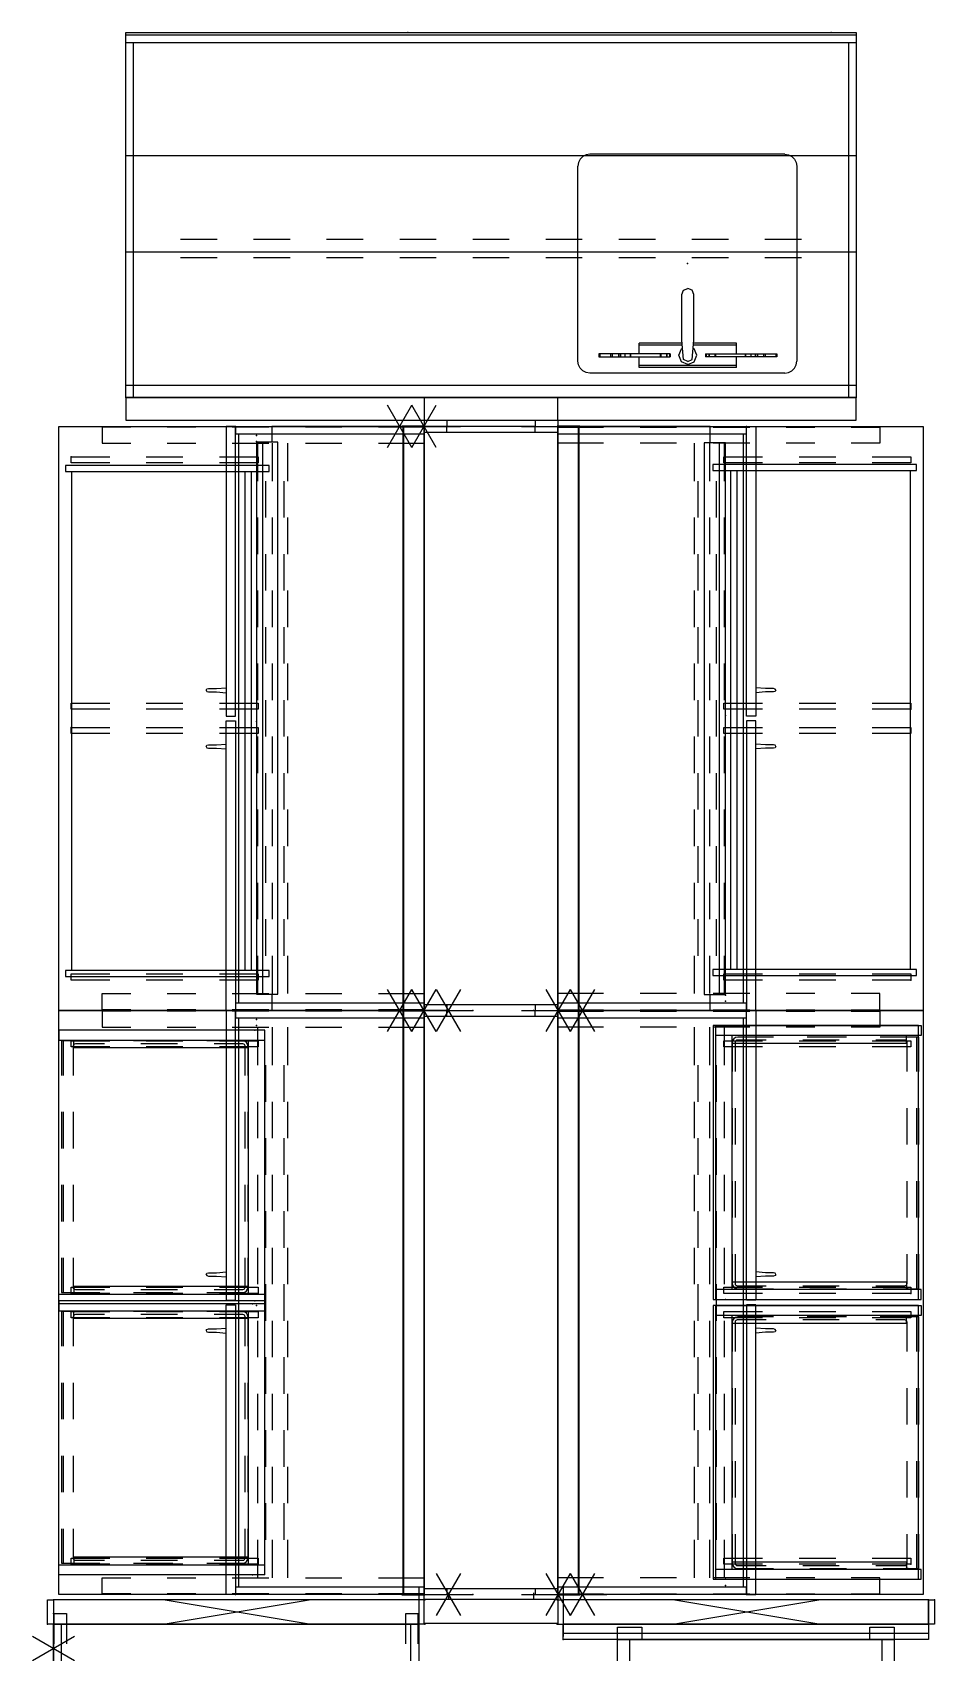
# Model space of a CAD drawing. Header units: inches. Extents: x -50 to 93, y -140 to 80.
# Drawn here: x -38 to 36.1, y -52.8 to 80.4 of the extents above; entities that cross this region are included whole.
import ezdxf

# ---------------------------------------------------------------- set-up
doc = ezdxf.new("R2010")
doc.units = ezdxf.units.IN
doc.header["$MEASUREMENT"] = 0
for name, color, linetype in [('ELEC', 1, 'Continuous'), ('HARDWARE', 4, 'Continuous'), ('PANEL', 7, 'Continuous'), ('PANEL-COUNT', 7, 'Continuous'), ('PANEL-HT', 7, 'Continuous'), ('PROP-SINK', 8, 'Continuous'), ('RAIL', 1, 'Continuous'), ('STORAGE', 4, 'Continuous'), ('STORAGE-COUNT', 4, 'Continuous'), ('WKSURF', 6, 'Continuous')]:
    doc.layers.add(name, color=color, linetype=linetype)

# ---------------------------------------------------------------- blocks, each defined once
blk = doc.blocks.new('MC5020_1648_0P')
at = {"layer": 'STORAGE'}
for p, q in [((0, 0), (48, 0)), ((0, -15.5), (0, 0)), ((0.634, 0), (0.634, -15.5)), ((47.366, -15.5), (47.366, 0)), ((48, 0), (48, -15.5)), ((0, -15.5), (0.634, -15.5)), ((0.634, -15.25), (47.366, -15.25)), ((47.366, -15.5), (48, -15.5))]:
    blk.add_line(p, q, dxfattribs=at)
for p in [(0, 0), (0, -15.5)]:
    blk.add_point(p, dxfattribs=at)
blk = doc.blocks.new('MC1114_8048_0P')
at = {"layer": 'PANEL'}
for p, q in [((0.5, 0), (0, 0)), ((47.5, 0), (0.5, 0)), ((0.5, 0), (0.5, -11)), ((47.5, 0), (48, 0)), ((47.5, -11), (47.5, 0)), ((0.5, -1.875), (0, -1.875)), ((47.5, -1.875), (48, -1.875)), ((0.5, -9.125), (0, -9.125)), ((47.5, -9.125), (48, -9.125)), ((0.5, -11), (0, -11)), ((0.5, -11), (47.5, -11)), ((47.5, -11), (48, -11))]:
    blk.add_line(p, q, dxfattribs=at)
for p in [(0, 0), (48, 0), (0, -11), (48, -11)]:
    blk.add_point(p, dxfattribs=at)
blk = doc.blocks.new('MC1412_4243_0P')
at = {"layer": 'PANEL'}
blk.add_point((0, 0), dxfattribs=at)
at = {"layer": 'PANEL-COUNT'}
for p, q in [((0, 2), (0, -2)), ((1.7321, -1), (-1.7321, 1)), ((1.7321, 1), (-1.7321, -1))]:
    blk.add_line(p, q, dxfattribs=at)
blk = doc.blocks.new('MC5026_2448_0P')
at = {"layer": 'STORAGE-COUNT'}
for p, q in [((0, 0), (0, -4)), ((1.7321, -3), (-1.7321, -1)), ((1.7321, -1), (-1.7321, -3))]:
    blk.add_line(p, q, dxfattribs=at)
for p in [(0, 0), (0, -4)]:
    blk.add_point(p, dxfattribs=at)
blk = doc.blocks.new('MC5025_1648_0P')
at = {"layer": 'STORAGE-COUNT'}
for p, q in [((0, 0), (0, -4)), ((1.7321, -3), (-1.7321, -1)), ((1.7321, -1), (-1.7321, -3))]:
    blk.add_line(p, q, dxfattribs=at)
for p in [(0, 0), (0, -4)]:
    blk.add_point(p, dxfattribs=at)
blk = doc.blocks.new('MC5032_2448N_0P')
at = {"layer": 'STORAGE'}
for p, q in [((23.81, 0), (0, 0)), ((0, 0), (0, -0.75)), ((23.81, -0.75), (23.81, 0)), ((24.19, 0), (48, 0)), ((24.19, -0.75), (24.19, 0)), ((48, 0), (48, -0.75)), ((0, -0.75), (23.81, -0.75)), ((21.55, -1.54), (21.49, -0.75)), ((21.83, -1.54), (21.89, -0.75)), ((48, -0.75), (24.19, -0.75)), ((26.17, -1.54), (26.11, -0.75)), ((26.45, -1.54), (26.51, -0.75)), ((21.55, -1.95), (21.55, -1.54)), ((21.55, -2.14), (21.55, -1.95)), ((21.55, -2.2), (21.55, -2.14)), ((21.58, -2.33), (21.55, -2.2)), ((21.69, -2.41), (21.58, -2.33)), ((21.69, -2.41), (21.79, -2.33)), ((21.79, -2.33), (21.83, -2.2)), ((21.83, -1.95), (21.83, -1.54)), ((21.83, -2.14), (21.83, -1.95)), ((21.83, -2.2), (21.83, -2.14)), ((26.17, -1.95), (26.17, -1.54)), ((26.17, -2.14), (26.17, -1.95)), ((26.17, -2.2), (26.17, -2.14)), ((26.21, -2.33), (26.17, -2.2)), ((26.31, -2.41), (26.21, -2.33)), ((26.31, -2.41), (26.41, -2.33)), ((26.41, -2.33), (26.45, -2.2)), ((26.45, -1.95), (26.45, -1.54)), ((26.45, -2.14), (26.45, -1.95)), ((26.45, -2.2), (26.45, -2.14))]:
    blk.add_line(p, q, dxfattribs=at)
for p in [(0, 0), (48, 0)]:
    blk.add_point(p, dxfattribs=at)
blk = doc.blocks.new('MC1313_48_0P')
at = {"layer": 'ELEC'}
for p, q in [((0, 0), (48, 0)), ((0, 0), (0, -1.688)), ((48, 0), (48, -1.688)), ((0, -1.688), (48, -1.688))]:
    blk.add_line(p, q, dxfattribs=at)
for p in [(0, 0), (48, 0), (0, -1.688)]:
    blk.add_point(p, dxfattribs=at)
blk = doc.blocks.new('MC1331_0P')
at = {"layer": 'ELEC'}
for p, q in [((-0.054, -1.79), (-0.054, 0)), ((-0.054, 0), (0, 0)), ((0, 0), (0, -1.79)), ((0, -1.79), (-0.054, -1.79))]:
    blk.add_line(p, q, dxfattribs=at)
blk.add_point((0, 0), dxfattribs=at)
blk = doc.blocks.new('MC1315_12_0P')
at = {"layer": 'ELEC'}
for p, q in [((0, 0), (12, 0)), ((0, 0), (0, -0.064)), ((12, 0), (12, -0.064)), ((0, -0.064), (12, -0.064))]:
    blk.add_line(p, q, dxfattribs=at)
for p in [(0, 0), (12, 0)]:
    blk.add_point(p, dxfattribs=at)
blk = doc.blocks.new('MC1316_0P')
at = {"layer": 'ELEC'}
for p, q in [((0, 0), (0, -0.064)), ((0, 0), (12, 0)), ((12, 0), (12, -0.064)), ((0, -0.064), (12, -0.064))]:
    blk.add_line(p, q, dxfattribs=at)
for p in [(0, 0), (12, 0)]:
    blk.add_point(p, dxfattribs=at)
blk = doc.blocks.new('MC1314_48_0P')
at = {"layer": 'ELEC'}
for p, q in [((0, 0), (48, 0)), ((0, 0), (0, -1.688)), ((48, 0), (48, -1.688)), ((0, -1.688), (48, -1.688))]:
    blk.add_line(p, q, dxfattribs=at)
for p in [(0, 0), (48, 0), (0, -1.688)]:
    blk.add_point(p, dxfattribs=at)
blk = doc.blocks.new('MC1332_0P')
at = {"layer": 'ELEC'}
for p, q in [((-0.054, -1.79), (-0.054, 0)), ((-0.054, 0), (0, 0)), ((0, 0), (0, -1.79)), ((0, -1.79), (-0.054, -1.79))]:
    blk.add_line(p, q, dxfattribs=at)
blk.add_point((0, 0), dxfattribs=at)
blk = doc.blocks.new('MC1317_0P')
at = {"layer": 'ELEC'}
for p, q in [((0, 0), (12, 0)), ((0, 0), (0, -0.064)), ((12, 0), (12, -0.064)), ((0, -0.064), (12, -0.064))]:
    blk.add_line(p, q, dxfattribs=at)
for p in [(0, 0), (12, 0)]:
    blk.add_point(p, dxfattribs=at)
blk = doc.blocks.new('MCO205FF_0P')
at = {"layer": 'STORAGE'}
for p, q in [((22.5, 0.81), (0, 0.81)), ((0, 0.81), (0, -16.09)), ((0.81, -16.09), (0.81, 0.81)), ((21.69, -16.09), (21.69, 0.81)), ((22.5, 0.81), (22.5, -16.09)), ((0.81, -0.55), (21.69, -0.55)), ((1.44, -0.55), (1.44, -14.88)), ((21.06, -0.55), (21.06, -14.88)), ((1.44, -14.88), (0.81, -14.88)), ((21.06, -14.88), (21.69, -14.88)), ((0, -16.09), (0.81, -16.09)), ((22.5, -16.09), (21.69, -16.09))]:
    blk.add_line(p, q, dxfattribs=at)
for p in [(0, 0), (22.5, -0.19), (0.88, -14.98)]:
    blk.add_point(p, dxfattribs=at)
blk = doc.blocks.new('MCO208FF_0P')
at = {"layer": 'STORAGE'}
for p, q in [((0, 13.967, 0.2797), (0, 11.0275, 0.2797)), ((0, 13.967, 0.2797), (0, 11.0275, 0.2797)), ((0.25, 14.007, 0.2797), (0.25, 11.627, 0.2797)), ((0.25, 14.007, 0.2797), (0.25, 11.627, 0.2797)), ((2.841, 14.177, 0.2797), (0.42, 14.177, 0.2797)), ((2.841, 14.177, 0.2797), (0.42, 14.177, -0.0333)), ((2.841, 14.427, 0.2797), (0.46, 14.427, 0.2797)), ((2.841, 14.427, 0.2797), (0.46, 14.427, -0.1573)), ((8.841, 14.427, 0.2797), (5.841, 14.427, 0.2797)), ((8.841, 14.427, 0.2797), (5.841, 14.427, 0.2797)), ((8.841, 14.177, 0.2797), (5.841, 14.177, 0.2797)), ((8.841, 14.177, 0.2797), (5.841, 14.177, 0.2797)), ((14.841, 14.427, 0.2797), (11.841, 14.427, 0.2797)), ((14.841, 14.427, 0.2797), (11.841, 14.427, 0.2797)), ((14.841, 14.177, 0.2797), (11.841, 14.177, 0.2797)), ((14.841, 14.177, 0.2797), (11.841, 14.177, 0.2797)), ((20.222, 14.427, 0.2797), (17.841, 14.427, 0.2797)), ((20.222, 14.427, 0.2797), (17.841, 14.427, 0.2797)), ((20.262, 14.177, 0.2797), (17.841, 14.177, 0.2797)), ((20.262, 14.177, 0.2797), (17.841, 14.177, 0.2797)), ((20.432, 11.627, 0.2797), (20.432, 14.007, 0.2797)), ((20.432, 11.627, 0.2797), (20.432, 14.007, -0.0333)), ((20.682, 11.254, 0.2797), (20.682, 13.967, 0.2797)), ((20.682, 11.0275, 0.2797), (20.682, 13.967, -0.1573)), ((0, 8.0275, 0.2797), (0, 5.0275, 0.2797)), ((0, 8.0275, 0.2797), (0, 5.0275, 0.2797)), ((0.25, 8.627, 0.2797), (0.25, 5.627, 0.2797)), ((0.25, 8.627, 0.2797), (0.25, 5.627, 0.2797)), ((20.432, 5.627, 0.2797), (20.432, 8.627, 0.2797)), ((20.432, 5.627, 0.2797), (20.432, 8.627, 0.2797)), ((20.682, 5.254, 0.2797), (20.682, 8.254, 0.2797)), ((20.682, 5.0275, 0.2797), (20.682, 8.0275, 0.2797)), ((0, 2.0275, 0.2797), (0, -0.912, 0.2797)), ((0, 2.0275, 0.2797), (0, -0.912, -0.1573)), ((0.25, 2.627, 0.2797), (0.25, 0.247, 0.2797)), ((0.25, 2.627, 0.2797), (0.25, 0.247, -0.0333)), ((20.432, 0.247, 0.2797), (20.432, 2.627, 0.2797)), ((20.432, 0.247, 0.2797), (20.432, 2.627, 0.2797)), ((20.682, -0.4589, 0.2797), (20.682, 2.254, 0.2797)), ((20.682, -0.912, 0.2797), (20.682, 2.0275, 0.2797)), ((0.44, 0.057, 0.2797), (2.841, 0.057, 0.2797)), ((0.44, 0.057, 0.2797), (2.841, 0.057, 0.2797)), ((0.98, 0.057, 0.2797), (2.841, 0.057, 0.2797)), ((0.98, 0.057, 0.2797), (2.841, 0.057, 0.2797)), ((5.841, 0.057, 0.2797), (8.841, 0.057, 0.2797)), ((5.841, 0.057, 0.2797), (8.841, 0.057, 0.2797)), ((5.841, 0.057, 0.2797), (8.841, 0.057, 0.2797)), ((5.841, 0.057, 0.2797), (8.841, 0.057, 0.2797)), ((11.841, 0.057, 0.2797), (14.841, 0.057, 0.2797)), ((11.841, 0.057, 0.2797), (14.841, 0.057, 0.2797)), ((11.841, 0.057, 0.2797), (14.841, 0.057, 0.2797)), ((11.841, 0.057, 0.2797), (14.841, 0.057, 0.2797)), ((17.841, 0.057, 0.2797), (20.242, 0.057, 0.2797)), ((17.841, 0.057, 0.2797), (20.242, 0.057, -0.0333)), ((17.841, 0.057, 0.2797), (19.702, 0.057, -2.4703)), ((17.841, 0.057, 0.2797), (19.702, 0.057, -0.0333)), ((0, -0.756, 0.2797), (2.841, -0.756, 0.2797)), ((0, -0.912, 0.2797), (2.841, -0.912, 0.2797)), ((5.841, -0.756, 0.2797), (8.841, -0.756, 0.2797)), ((5.841, -0.912, 0.2797), (8.841, -0.912, 0.2797)), ((11.841, -0.756, 0.2797), (14.841, -0.756, 0.2797)), ((11.841, -0.912, 0.2797), (14.841, -0.912, 0.2797)), ((17.841, -0.756, 0.2797), (20.682, -0.756, -0.6893)), ((17.841, -0.912, 0.2797), (20.682, -0.912, -0.6893))]:
    blk.add_line(p, q, dxfattribs=at)
for centre, radius, start, end in [((0.46, 13.967, -0.1573), 0.46, 90, 180), ((0.46, 13.967, 0.2797), 0.46, 90, 180), ((0.42, 14.007, -0.0333), 0.17, 90, 180), ((0.42, 14.007, 0.2797), 0.17, 90, 180), ((20.222, 13.967, -0.1573), 0.46, 0, 90), ((20.222, 13.967, 0.2797), 0.46, 0, 90), ((20.262, 14.007, -0.0333), 0.17, 0, 90), ((20.262, 14.007, 0.2797), 0.17, 0, 90), ((0.44, 0.247, -0.0333), 0.19, 180, 270), ((0.44, 0.247, 0.2797), 0.19, 180, 270), ((20.242, 0.247, -0.0333), 0.19, 270, 0), ((20.242, 0.247, 0.2797), 0.19, 270, 0)]:
    blk.add_arc(centre, radius, start, end, dxfattribs=at)
blk.add_point((0, 0.126, 0.2797), dxfattribs=at)
blk = doc.blocks.new('MCO561FF_0P')
at = {"layer": 'STORAGE'}
for p, q in [((0, -18), (0, 1)), ((0, 1), (2, 1)), ((0, 0), (22.75, 0)), ((1.01, 0), (1.01, -18)), ((2, 1), (2, 0)), ((20.75, 1), (22.75, 1)), ((20.75, 0), (20.75, 1)), ((21.75, -18), (21.75, 0)), ((22.75, 1), (22.75, -18)), ((1.01, -18), (0, -18)), ((1.01, -17.83), (21.76, -17.83)), ((22.75, -18), (21.75, -18))]:
    blk.add_line(p, q, dxfattribs=at)
for p in [(0, 0), (1.12, -16.81)]:
    blk.add_point(p, dxfattribs=at)
blk = doc.blocks.new('MCO209FF_0P')
at = {"layer": 'STORAGE'}
for p, q in [((0, 13.967, 0.2797), (0, 11.0275, 0.2797)), ((0, 13.967, 0.2797), (0, 11.0275, 0.2797)), ((0.25, 14.007, 0.2797), (0.25, 11.627, 0.2797)), ((0.25, 14.007, 0.2797), (0.25, 11.627, 0.2797)), ((2.841, 14.177, 0.2797), (0.42, 14.177, 0.2797)), ((2.841, 14.177, 0.2797), (0.42, 14.177, -0.0333)), ((2.841, 14.427, 0.2797), (0.46, 14.427, 0.2797)), ((2.841, 14.427, 0.2797), (0.46, 14.427, -0.1573)), ((8.841, 14.427, 0.2797), (5.841, 14.427, 0.2797)), ((8.841, 14.427, 0.2797), (5.841, 14.427, 0.2797)), ((8.841, 14.177, 0.2797), (5.841, 14.177, 0.2797)), ((8.841, 14.177, 0.2797), (5.841, 14.177, 0.2797)), ((14.841, 14.427, 0.2797), (11.841, 14.427, 0.2797)), ((14.841, 14.427, 0.2797), (11.841, 14.427, 0.2797)), ((14.841, 14.177, 0.2797), (11.841, 14.177, 0.2797)), ((14.841, 14.177, 0.2797), (11.841, 14.177, 0.2797)), ((20.222, 14.427, 0.2797), (17.841, 14.427, 0.2797)), ((20.222, 14.427, 0.2797), (17.841, 14.427, 0.2797)), ((20.262, 14.177, 0.2797), (17.841, 14.177, 0.2797)), ((20.262, 14.177, 0.2797), (17.841, 14.177, 0.2797)), ((20.432, 11.627, 0.2797), (20.432, 14.007, 0.2797)), ((20.432, 11.627, 0.2797), (20.432, 14.007, -0.0333)), ((20.682, 11.254, 0.2797), (20.682, 13.967, 0.2797)), ((20.682, 11.0275, 0.2797), (20.682, 13.967, -0.1573)), ((0, 8.0275, 0.2797), (0, 5.0275, 0.2797)), ((0, 8.0275, 0.2797), (0, 5.0275, 0.2797)), ((0.25, 8.627, 0.2797), (0.25, 5.627, 0.2797)), ((0.25, 8.627, 0.2797), (0.25, 5.627, 0.2797)), ((20.432, 5.627, 0.2797), (20.432, 8.627, 0.2797)), ((20.432, 5.627, 0.2797), (20.432, 8.627, 0.2797)), ((20.682, 5.254, 0.2797), (20.682, 8.254, 0.2797)), ((20.682, 5.0275, 0.2797), (20.682, 8.0275, 0.2797)), ((0, 2.0275, 0.2797), (0, -0.912, 0.2797)), ((0, 2.0275, 0.2797), (0, -0.912, -0.1573)), ((0.25, 2.627, 0.2797), (0.25, 0.247, 0.2797)), ((0.25, 2.627, 0.2797), (0.25, 0.247, -0.0333)), ((20.432, 0.247, 0.2797), (20.432, 2.627, 0.2797)), ((20.432, 0.247, 0.2797), (20.432, 2.627, 0.2797)), ((20.682, -0.4589, 0.2797), (20.682, 2.254, 0.2797)), ((20.682, -0.912, 0.2797), (20.682, 2.0275, 0.2797)), ((0.44, 0.057, 0.2797), (2.841, 0.057, 0.2797)), ((0.44, 0.057, 0.2797), (2.841, 0.057, 0.2797)), ((0.98, 0.057, 0.2797), (2.841, 0.057, 0.2797)), ((0.98, 0.057, 0.2797), (2.841, 0.057, 0.2797)), ((5.841, 0.057, 0.2797), (8.841, 0.057, 0.2797)), ((5.841, 0.057, 0.2797), (8.841, 0.057, 0.2797)), ((5.841, 0.057, 0.2797), (8.841, 0.057, 0.2797)), ((5.841, 0.057, 0.2797), (8.841, 0.057, 0.2797)), ((11.841, 0.057, 0.2797), (14.841, 0.057, 0.2797)), ((11.841, 0.057, 0.2797), (14.841, 0.057, 0.2797)), ((11.841, 0.057, 0.2797), (14.841, 0.057, 0.2797)), ((11.841, 0.057, 0.2797), (14.841, 0.057, 0.2797)), ((17.841, 0.057, 0.2797), (20.242, 0.057, 0.2797)), ((17.841, 0.057, 0.2797), (20.242, 0.057, -0.0333)), ((17.841, 0.057, 0.2797), (19.702, 0.057, -2.4703)), ((17.841, 0.057, 0.2797), (19.702, 0.057, -0.0333)), ((0, -0.756, 0.2797), (2.841, -0.756, 0.2797)), ((0, -0.912, 0.2797), (2.841, -0.912, 0.2797)), ((5.841, -0.756, 0.2797), (8.841, -0.756, 0.2797)), ((5.841, -0.912, 0.2797), (8.841, -0.912, 0.2797)), ((11.841, -0.756, 0.2797), (14.841, -0.756, 0.2797)), ((11.841, -0.912, 0.2797), (14.841, -0.912, 0.2797)), ((17.841, -0.756, 0.2797), (20.682, -0.756, -0.6893)), ((17.841, -0.912, 0.2797), (20.682, -0.912, -0.6893))]:
    blk.add_line(p, q, dxfattribs=at)
for centre, radius, start, end in [((0.46, 13.967, -0.1573), 0.46, 90, 180), ((0.46, 13.967, 0.2797), 0.46, 90, 180), ((0.42, 14.007, -0.0333), 0.17, 90, 180), ((0.42, 14.007, 0.2797), 0.17, 90, 180), ((20.222, 13.967, -0.1573), 0.46, 0, 90), ((20.222, 13.967, 0.2797), 0.46, 0, 90), ((20.262, 14.007, -0.0333), 0.17, 0, 90), ((20.262, 14.007, 0.2797), 0.17, 0, 90), ((0.44, 0.247, -0.0333), 0.19, 180, 270), ((0.44, 0.247, 0.2797), 0.19, 180, 270), ((20.242, 0.247, -0.0333), 0.19, 270, 0), ((20.242, 0.247, 0.2797), 0.19, 270, 0)]:
    blk.add_arc(centre, radius, start, end, dxfattribs=at)
blk.add_point((0, 0.126, 0.2797), dxfattribs=at)
blk = doc.blocks.new('MCO201FF_0P')
at = {"layer": 'STORAGE'}
for p, q in [((22.5, 1), (0, 1)), ((0, 1), (0, -15.875)), ((22.5, -15.875), (22.5, 1)), ((0, -15.875), (22.5, -15.875))]:
    blk.add_line(p, q, dxfattribs=at)
blk.add_point((0, 0), dxfattribs=at)
blk = doc.blocks.new('MC1151_8030_0P')
at = {"layer": 'PANEL'}
for p, q in [((0, -2), (0, 0)), ((0, 0), (30, 0)), ((30, -2), (30, 0)), ((0, -2), (30, -2))]:
    blk.add_line(p, q, dxfattribs=at)
for p in [(0, 0), (30, 0), (0, -2), (30, -2)]:
    blk.add_point(p, dxfattribs=at)
at = {"layer": 'PANEL-HT'}
for p, q in [((9, 0), (21, -2)), ((21, 0), (9, -2))]:
    blk.add_line(p, q, dxfattribs=at)
blk = doc.blocks.new('MC1261_8012_0P')
at = {"layer": 'HARDWARE'}
for p, q in [((0, 0), (2.5, 0)), ((0, -11), (0, 0)), ((2, 0), (2, -11)), ((2.5, -2), (2, -2)), ((2.5, -9), (2, -9)), ((2, -11), (0, -11)), ((2.5, -11), (2, -11))]:
    blk.add_line(p, q, dxfattribs=at)
for p in [(0, 0), (2.5, 0), (0, -11), (2.5, -11)]:
    blk.add_point(p, dxfattribs=at)
blk = doc.blocks.new('MC1281_80_0P')
at = {"layer": 'HARDWARE'}
for p, q in [((0, 0), (0.5, 0)), ((0, -2), (0.5, -2))]:
    blk.add_line(p, q, dxfattribs=at)
for p in [(0, 0), (0.5, 0), (0, -2), (0.5, -2)]:
    blk.add_point(p, dxfattribs=at)
blk = doc.blocks.new('MC1124_8060_0P')
at = {"layer": 'PANEL'}
for p, q in [((-2.375, 24.5), (-2.375, -35.5)), ((-0.5, 24.5), (-2.375, 24.5)), ((-0.5, -35.5), (-0.5, 24.5)), ((-0.5, 0), (-2.375, 0)), ((-0.5, 0), (0, 0)), ((-0.5, -1.875), (0, -1.875)), ((0, -1.875), (0, -9.125)), ((-0.5, -9.125), (0, -9.125)), ((-2.375, -11), (-0.5, -11)), ((-0.5, -11), (0, -11)), ((-2.375, -35.5), (-0.5, -35.5))]:
    blk.add_line(p, q, dxfattribs=at)
for p in [(0, 0), (0, -11)]:
    blk.add_point(p, dxfattribs=at)
blk = doc.blocks.new('AAO215_80_0P')
at = {"layer": 'HARDWARE'}
blk.add_line((0, 1), (0, -3), dxfattribs=at)
blk.add_point((0, 0), dxfattribs=at)
blk = doc.blocks.new('MC2141_3048C_0P')
at = {"layer": 'WKSURF'}
for p, q in [((48, 0), (0, 0)), ((0, -30), (0, 0)), ((48, 0), (48, -30)), ((7.5, -11.5), (4.5, -11.5)), ((13.5, -11.5), (10.5, -11.5)), ((19.5, -11.5), (16.5, -11.5)), ((25.5, -11.5), (22.5, -11.5)), ((31.5, -11.5), (28.5, -11.5)), ((37.5, -11.5), (34.5, -11.5)), ((43.5, -11.5), (40.5, -11.5)), ((7.5, -13), (4.5, -13)), ((13.5, -13), (10.5, -13)), ((19.5, -13), (16.5, -13)), ((25.5, -13), (22.5, -13)), ((31.5, -13), (28.5, -13)), ((37.5, -13), (34.5, -13)), ((43.5, -13), (40.5, -13)), ((2.5, -13.625), (3, -13.625)), ((2.5, -16.8125), (2.5, -13.625)), ((3, -13.625), (3, -16.8125)), ((22.75, -13.625), (23.25, -13.625)), ((22.75, -16.8125), (22.75, -13.625)), ((23.25, -13.625), (23.25, -16.8125)), ((24.75, -13.625), (25.25, -13.625)), ((24.75, -16.8125), (24.75, -13.625)), ((25.25, -13.625), (25.25, -16.8125)), ((45, -13.625), (45.5, -13.625)), ((45, -16.8125), (45, -13.625)), ((45.5, -13.625), (45.5, -16.8125)), ((2.5, -22.8125), (2.5, -19.8125)), ((3, -19.8125), (3, -22.8125)), ((22.75, -22.8125), (22.75, -19.8125)), ((23.25, -19.8125), (23.25, -22.8125)), ((24.75, -22.8125), (24.75, -19.8125)), ((25.25, -19.8125), (25.25, -22.8125)), ((45, -22.8125), (45, -19.8125)), ((45.5, -19.8125), (45.5, -22.8125)), ((2.5, -29), (2.5, -25.8125)), ((3, -25.8125), (3, -29)), ((22.75, -29), (22.75, -25.8125)), ((23.25, -25.8125), (23.25, -29)), ((24.75, -29), (24.75, -25.8125)), ((25.25, -25.8125), (25.25, -29)), ((45, -29), (45, -25.8125)), ((45.5, -25.8125), (45.5, -29)), ((3, -29), (2.5, -29)), ((23.25, -29), (22.75, -29)), ((25.25, -29), (24.75, -29)), ((45.5, -29), (45, -29)), ((48, -30), (0, -30))]:
    blk.add_line(p, q, dxfattribs=at)
for p in [(0, 0), (48, 0), (2.5, -29), (24.75, -29)]:
    blk.add_point(p, dxfattribs=at)
blk = doc.blocks.new('MC2140_W3048_0P')
at = {"layer": 'WKSURF'}
for p, q in [((0.06, 0), (0.06, -3.75)), ((1.38, -3.75), (1.38, 0)), ((46.62, -3.75), (46.62, 0)), ((47.94, 0), (47.94, -3.75)), ((0.06, -6.75), (0.06, -9.75)), ((1.38, -9.75), (1.38, -6.75)), ((46.62, -9.75), (46.62, -6.75)), ((47.94, -6.75), (47.94, -9.75)), ((4.5, -11.19), (1.38, -11.19)), ((10.5, -11.19), (7.5, -11.19)), ((16.5, -11.19), (13.5, -11.19)), ((22.5, -11.19), (19.5, -11.19)), ((28.5, -11.19), (25.5, -11.19)), ((34.5, -11.19), (31.5, -11.19)), ((40.5, -11.19), (37.5, -11.19)), ((46.62, -11.19), (43.5, -11.19)), ((0.06, -12.75), (0.06, -15.75)), ((4.5, -12.44), (1.38, -12.44)), ((1.38, -15.75), (1.38, -12.75)), ((10.5, -12.44), (7.5, -12.44)), ((16.5, -12.44), (13.5, -12.44)), ((22.5, -12.44), (19.5, -12.44)), ((28.5, -12.44), (25.5, -12.44)), ((34.5, -12.44), (31.5, -12.44)), ((40.5, -12.44), (37.5, -12.44)), ((46.62, -12.44), (43.5, -12.44)), ((46.62, -15.75), (46.62, -12.75)), ((47.94, -12.75), (47.94, -15.75)), ((4.5, -13.665), (1.38, -13.665)), ((10.5, -13.665), (7.5, -13.665)), ((16.5, -13.665), (13.5, -13.665)), ((22.5, -13.665), (19.5, -13.665)), ((28.5, -13.665), (25.5, -13.665)), ((34.5, -13.665), (31.5, -13.665)), ((40.5, -13.665), (37.5, -13.665)), ((46.62, -13.665), (43.5, -13.665)), ((0.06, -18.75), (0.06, -21.095)), ((1.38, -21.095), (1.38, -18.75)), ((46.62, -21.095), (46.62, -18.75)), ((47.94, -18.75), (47.94, -21.095)), ((0.06, -24.095), (0.06, -26.44)), ((1.38, -26.44), (1.38, -24.095)), ((46.62, -26.44), (46.62, -24.095)), ((47.94, -24.095), (47.94, -26.44)), ((0.06, -26.44), (1.38, -26.44)), ((47.94, -26.44), (46.62, -26.44))]:
    blk.add_line(p, q, dxfattribs=at)
for p in [(0, 0), (48, 0), (0.75, -13.75), (1.25, -13.75), (24.25, -13.75)]:
    blk.add_point(p, dxfattribs=at)
blk = doc.blocks.new('MC2192_3048_0P')
at = {"layer": 'WKSURF'}
for p, q in [((0, 0), (0, -12.5)), ((1.25, 0), (0, 0)), ((48, 0), (46.6875, 0)), ((48, -12.5), (48, 0)), ((0, -12.5), (1.3125, -12.5)), ((46.65625, -12), (1.3125, -12)), ((1.3125, -12), (1.3125, -12.5)), ((1.3125, -12.5), (1.3125, -13.75)), ((1.3125, -13.28125), (46.65625, -13.28125)), ((46.65625, -12.5), (46.65625, -12)), ((46.65625, -12.5), (48, -12.5)), ((46.65625, -13.75), (46.65625, -12.5)), ((1.3125, -13.75), (46.65625, -13.75))]:
    blk.add_line(p, q, dxfattribs=at)
for p in [(0, 0), (0.75, -13.75)]:
    blk.add_point(p, dxfattribs=at)
blk = doc.blocks.new('MCO521_1642_0P')
at = {"layer": 'STORAGE'}
for p, q in [((0.5, 1), (0, 1)), ((0, 1), (0, -15.75)), ((0.5, 0), (0, 0)), ((0.5, -15.75), (0.5, 1)), ((42, 1), (41.5, 1)), ((41.5, 1), (41.5, -15.75)), ((42, 0), (41.5, 0)), ((42, -15.75), (42, 1)), ((0.5, -0.5), (41.5, -0.5)), ((0.5, -1), (41.5, -1)), ((0, -15.75), (0.5, -15.75)), ((0.5, -15.25), (41.5, -15.25)), ((41.5, -15.75), (42, -15.75))]:
    blk.add_line(p, q, dxfattribs=at)
blk.add_point((0, 0), dxfattribs=at)
blk = doc.blocks.new('MC1610_30_0P')
at = {"layer": 'RAIL'}
for p, q in [((0, 0), (30, 0)), ((0, -1.25), (0, 0)), ((30, 0), (30, -1.25)), ((30, -0.75), (0, -0.75)), ((30, -1.25), (0, -1.25))]:
    blk.add_line(p, q, dxfattribs=at)
for p in [(0, 0), (0, -1.25)]:
    blk.add_point(p, dxfattribs=at)
blk = doc.blocks.new('MC5020_1630_0P')
at = {"layer": 'STORAGE'}
for p, q in [((0, 0), (30, 0)), ((0, -15.5), (0, 0)), ((0.634, 0), (0.634, -15.5)), ((29.366, -15.5), (29.366, 0)), ((30, 0), (30, -15.5)), ((0, -15.5), (0.634, -15.5)), ((0.634, -15.25), (29.366, -15.25)), ((29.366, -15.5), (30, -15.5))]:
    blk.add_line(p, q, dxfattribs=at)
for p in [(0, 0), (0, -15.5)]:
    blk.add_point(p, dxfattribs=at)
blk = doc.blocks.new('MC5026_2430_0P')
at = {"layer": 'STORAGE-COUNT'}
for p, q in [((0, 0), (0, -4)), ((1.7321, -3), (-1.7321, -1)), ((1.7321, -1), (-1.7321, -3))]:
    blk.add_line(p, q, dxfattribs=at)
for p in [(0, 0), (0, -4)]:
    blk.add_point(p, dxfattribs=at)
blk = doc.blocks.new('AAO271_80H_0P')
at = {"layer": 'HARDWARE'}
for p, q in [((0, 0), (0.5, 0)), ((0, -2), (0, 0)), ((0.5, 0), (0.5, -2)), ((0.5, -2), (0, -2))]:
    blk.add_line(p, q, dxfattribs=at)
for p in [(0, 0), (0.5, 0)]:
    blk.add_point(p, dxfattribs=at)
blk = doc.blocks.new('MC2141_2430C_0P')
at = {"layer": 'WKSURF'}
for p, q in [((30, 0), (0, 0)), ((0, -24), (0, 0)), ((30, 0), (30, -24)), ((4.625, -7.625), (5.125, -7.625)), ((4.625, -10.8125), (4.625, -7.625)), ((5.125, -7.625), (5.125, -10.8125)), ((24.875, -7.625), (25.375, -7.625)), ((24.875, -10.8125), (24.875, -7.625)), ((25.375, -7.625), (25.375, -10.8125)), ((4.625, -16.8125), (4.625, -13.8125)), ((5.125, -13.8125), (5.125, -16.8125)), ((24.875, -16.8125), (24.875, -13.8125)), ((25.375, -13.8125), (25.375, -16.8125)), ((4.625, -23), (4.625, -19.8125)), ((5.125, -19.8125), (5.125, -23)), ((24.875, -23), (24.875, -19.8125)), ((25.375, -19.8125), (25.375, -23)), ((5.125, -23), (4.625, -23)), ((25.375, -23), (24.875, -23)), ((30, -24), (0, -24))]:
    blk.add_line(p, q, dxfattribs=at)
for p in [(0, 0), (30, 0), (4.625, -23)]:
    blk.add_point(p, dxfattribs=at)
blk = doc.blocks.new('MC2140_S2430_0P')
at = {"layer": 'WKSURF'}
for p, q in [((0.06, 0.875), (1.06, 0.875)), ((0.06, -1.625), (0.06, 0.875)), ((0.06, 0), (1.06, 0)), ((1.06, 0.875), (1.06, -1.625)), ((28.94, 0.875), (29.94, 0.875)), ((28.94, -1.625), (28.94, 0.875)), ((28.94, 0), (29.94, 0)), ((29.94, 0.875), (29.94, -1.625)), ((0.06, -6.625), (0.06, -3.625)), ((1.06, -3.625), (1.06, -6.625)), ((28.94, -6.625), (28.94, -3.625)), ((29.94, -3.625), (29.94, -6.625)), ((0.06, -11.625), (0.06, -8.625)), ((1.06, -8.625), (1.06, -11.625)), ((28.94, -11.625), (28.94, -8.625)), ((29.94, -8.625), (29.94, -11.625)), ((0.06, -16.5), (0.06, -14)), ((1.06, -14), (1.06, -16.5)), ((28.94, -16.5), (28.94, -14)), ((29.94, -14), (29.94, -16.5)), ((1.06, -16.5), (0.06, -16.5)), ((29.94, -16.5), (28.94, -16.5))]:
    blk.add_line(p, q, dxfattribs=at)
for p in [(0, 0.875), (30, 0.875)]:
    blk.add_point(p, dxfattribs=at)
blk = doc.blocks.new('bsinkp')
at = {"layer": 'PROP-SINK'}
for p, q in [((-8.95, 8.31), (-9, 8)), ((-9, -8), (-9, 8)), ((-8.81, 8.59), (-8.95, 8.31)), ((-8.59, 8.81), (-8.81, 8.59)), ((-8.31, 8.95), (-8.59, 8.81)), ((-8, 9), (-8.31, 8.95)), ((-8, 9), (8, 9)), ((-4.04, 8.53), (3.96, 8.53)), ((-4.04, 8.53), (-4.04, 7.65)), ((-4.04, 8.37), (3.96, 8.37)), ((-0.57, 8.06), (-0.79, 7.53)), ((-0.04, 8.28), (-0.57, 8.06)), ((-0.04, 8.03), (-0.39, 7.88)), ((-0.04, 8.28), (0.49, 8.06)), ((-0.04, 8.03), (0.31, 7.88)), ((0.49, 8.06), (0.71, 7.53)), ((3.96, 8.53), (3.96, 7.65)), ((8, 9), (8.31, 8.95)), ((8.31, 8.95), (8.59, 8.81)), ((8.59, 8.81), (8.81, 8.59)), ((8.81, 8.59), (8.95, 8.31)), ((8.95, 8.31), (9, 8)), ((9, 8), (9, -8)), ((-7.34, 7.65), (-1.5, 7.65)), ((-7.34, 7.4), (-7.34, 7.65)), ((-1.5, 7.4), (-7.34, 7.4)), ((-7.28, 7.4), (-7.28, 7.65)), ((-6.39, 7.4), (-6.39, 7.65)), ((-6.25, 7.4), (-6.25, 7.65)), ((-5.75, 7.4), (-5.75, 7.65)), ((-5.61, 7.4), (-5.61, 7.65)), ((-5.56, 7.4), (-5.56, 7.65)), ((-5.21, 7.4), (-5.21, 7.65)), ((-4.78, 7.4), (-4.78, 7.65)), ((-4.76, 7.4), (-4.76, 7.65)), ((-4.04, 7.4), (-4.04, 6.53)), ((-4.04, 6.69), (-0.5, 6.69)), ((-2.32, 7.4), (-2.32, 7.65)), ((-2.27, 7.4), (-2.27, 7.65)), ((-1.8, 7.4), (-1.8, 7.65)), ((-1.77, 7.4), (-1.77, 7.65)), ((-1.55, 7.4), (-1.55, 7.65)), ((-1.5, 7.4), (-1.5, 7.65)), ((-0.79, 7.53), (-0.57, 7)), ((-0.57, 7), (-0.48, 6.96)), ((-0.39, 7.88), (-0.54, 6.28)), ((0.31, 7.88), (0.46, 6.28)), ((0.49, 7), (0.4, 6.96)), ((0.42, 6.69), (3.96, 6.69)), ((0.71, 7.53), (0.49, 7)), ((7.26, 7.65), (1.42, 7.65)), ((1.42, 7.4), (1.42, 7.65)), ((1.42, 7.4), (7.26, 7.4)), ((1.47, 7.4), (1.47, 7.65)), ((1.69, 7.4), (1.69, 7.65)), ((1.72, 7.4), (1.72, 7.65)), ((2.19, 7.4), (2.19, 7.65)), ((2.24, 7.4), (2.24, 7.65)), ((3.96, 7.4), (3.96, 6.53)), ((4.68, 7.4), (4.68, 7.65)), ((4.7, 7.4), (4.7, 7.65)), ((5.13, 7.4), (5.13, 7.65)), ((5.48, 7.4), (5.48, 7.65)), ((5.53, 7.4), (5.53, 7.65)), ((5.66, 7.4), (5.66, 7.65)), ((6.17, 7.4), (6.17, 7.65)), ((6.31, 7.4), (6.31, 7.65)), ((7.2, 7.4), (7.2, 7.65)), ((7.26, 7.4), (7.26, 7.65)), ((-4.04, 6.53), (-0.52, 6.53)), ((-0.54, 6.28), (-0.54, 5.03)), ((0.44, 6.53), (3.96, 6.53)), ((0.46, 6.28), (0.46, 5.03)), ((-0.54, 5.03), (-0.54, 3.78)), ((0.46, 5.03), (0.46, 3.78)), ((-0.54, 3.78), (-0.54, 2.86)), ((-0.54, 2.86), (-0.54, 2.53)), ((0.46, 3.78), (0.46, 2.86)), ((0.46, 2.86), (0.46, 2.53)), ((-0.54, 2.53), (-0.39, 2.17)), ((-0.39, 2.17), (-0.04, 2.03)), ((0.31, 2.17), (-0.04, 2.03)), ((0.46, 2.53), (0.31, 2.17)), ((-8.95, -8.31), (-9, -8)), ((-8.81, -8.59), (-8.95, -8.31)), ((-8.59, -8.81), (-8.81, -8.59)), ((-8.31, -8.95), (-8.59, -8.81)), ((-8, -9), (-8.31, -8.95)), ((-8, -9), (8, -9)), ((8, -9), (8.31, -8.95)), ((8.31, -8.95), (8.59, -8.81)), ((8.59, -8.81), (8.81, -8.59)), ((8.81, -8.59), (8.95, -8.31)), ((8.95, -8.31), (9, -8))]:
    blk.add_line(p, q, dxfattribs=at)
blk.add_point((0, 0), dxfattribs=at)
blk = doc.blocks.new('MC2520_3060_0P')
at = {"layer": 'WKSURF'}
for p, q in [((0, 0), (60, 0)), ((0, -29.808), (0, 0)), ((0.636, -29.178), (0.636, 0)), ((59.364, 0), (59.364, -29.178)), ((60, 0), (60, -29.808)), ((0, -11.922), (60, -11.922)), ((60, -19.872), (0, -19.872)), ((60, -29.178), (0, -29.178)), ((60, -29.808), (0, -29.808))]:
    blk.add_line(p, q, dxfattribs=at)
blk.add_point((0, 0), dxfattribs=at)
blk = doc.blocks.new('MC2142_3060K_0P')
at = {"layer": 'WKSURF'}
for p, q in [((60, 0), (0, 0)), ((0, -30), (0, 0)), ((60, 0), (60, -30)), ((60, -1), (0, -1)), ((7.5, -11.5), (4.5, -11.5)), ((13.5, -11.5), (10.5, -11.5)), ((19.5, -11.5), (16.5, -11.5)), ((25.5, -11.5), (22.5, -11.5)), ((31.5, -11.5), (28.5, -11.5)), ((37.5, -11.5), (34.5, -11.5)), ((43.5, -11.5), (40.5, -11.5)), ((49.5, -11.5), (46.5, -11.5)), ((55.5, -11.5), (52.5, -11.5)), ((7.5, -13), (4.5, -13)), ((13.5, -13), (10.5, -13)), ((19.5, -13), (16.5, -13)), ((25.5, -13), (22.5, -13)), ((31.5, -13), (28.5, -13)), ((37.5, -13), (34.5, -13)), ((43.5, -13), (40.5, -13)), ((49.5, -13), (46.5, -13)), ((55.5, -13), (52.5, -13)), ((60, -30), (0, -30))]:
    blk.add_line(p, q, dxfattribs=at)
for p in [(0, 0), (60, 0), (2.06, -30), (36.82, -30)]:
    blk.add_point(p, dxfattribs=at)
blk = doc.blocks.new('MCO207FF_0P')
at = {"layer": 'STORAGE'}
for p, q in [((0, 13.967, 0.2797), (0, 11.0275, 0.2797)), ((0, 13.967, 0.2797), (0, 11.0275, 0.2797)), ((0.25, 14.007, 0.2797), (0.25, 11.627, 0.2797)), ((0.25, 14.007, 0.2797), (0.25, 11.627, 0.2797)), ((2.841, 14.177, 0.2797), (0.42, 14.177, 0.2797)), ((2.841, 14.177, 0.2797), (0.42, 14.177, -0.0333)), ((2.841, 14.427, 0.2797), (0.46, 14.427, 0.2797)), ((2.841, 14.427, 0.2797), (0.46, 14.427, -0.1573)), ((8.841, 14.427, 0.2797), (5.841, 14.427, 0.2797)), ((8.841, 14.427, 0.2797), (5.841, 14.427, 0.2797)), ((8.841, 14.177, 0.2797), (5.841, 14.177, 0.2797)), ((8.841, 14.177, 0.2797), (5.841, 14.177, 0.2797)), ((14.841, 14.427, 0.2797), (11.841, 14.427, 0.2797)), ((14.841, 14.427, 0.2797), (11.841, 14.427, 0.2797)), ((14.841, 14.177, 0.2797), (11.841, 14.177, 0.2797)), ((14.841, 14.177, 0.2797), (11.841, 14.177, 0.2797)), ((20.222, 14.427, 0.2797), (17.841, 14.427, 0.2797)), ((20.222, 14.427, 0.2797), (17.841, 14.427, 0.2797)), ((20.262, 14.177, 0.2797), (17.841, 14.177, 0.2797)), ((20.262, 14.177, 0.2797), (17.841, 14.177, 0.2797)), ((20.432, 11.627, 0.2797), (20.432, 14.007, 0.2797)), ((20.432, 11.627, 0.2797), (20.432, 14.007, -0.0333)), ((20.682, 11.254, 0.2797), (20.682, 13.967, 0.2797)), ((20.682, 11.0275, 0.2797), (20.682, 13.967, -0.1573)), ((0, 8.0275, 0.2797), (0, 5.0275, 0.2797)), ((0, 8.0275, 0.2797), (0, 5.0275, 0.2797)), ((0.25, 8.627, 0.2797), (0.25, 5.627, 0.2797)), ((0.25, 8.627, 0.2797), (0.25, 5.627, 0.2797)), ((20.432, 5.627, 0.2797), (20.432, 8.627, 0.2797)), ((20.432, 5.627, 0.2797), (20.432, 8.627, 0.2797)), ((20.682, 5.254, 0.2797), (20.682, 8.254, 0.2797)), ((20.682, 5.0275, 0.2797), (20.682, 8.0275, 0.2797)), ((0, 2.0275, 0.2797), (0, -0.912, 0.2797)), ((0, 2.0275, 0.2797), (0, -0.912, -0.1573)), ((0.25, 2.627, 0.2797), (0.25, 0.247, 0.2797)), ((0.25, 2.627, 0.2797), (0.25, 0.247, -0.0333)), ((20.432, 0.247, 0.2797), (20.432, 2.627, 0.2797)), ((20.432, 0.247, 0.2797), (20.432, 2.627, 0.2797)), ((20.682, -0.4589, 0.2797), (20.682, 2.254, 0.2797)), ((20.682, -0.912, 0.2797), (20.682, 2.0275, 0.2797)), ((0.44, 0.057, 0.2797), (2.841, 0.057, 0.2797)), ((0.44, 0.057, 0.2797), (2.841, 0.057, 0.2797)), ((0.98, 0.057, 0.2797), (2.841, 0.057, 0.2797)), ((0.98, 0.057, 0.2797), (2.841, 0.057, 0.2797)), ((5.841, 0.057, 0.2797), (8.841, 0.057, 0.2797)), ((5.841, 0.057, 0.2797), (8.841, 0.057, 0.2797)), ((5.841, 0.057, 0.2797), (8.841, 0.057, 0.2797)), ((5.841, 0.057, 0.2797), (8.841, 0.057, 0.2797)), ((11.841, 0.057, 0.2797), (14.841, 0.057, 0.2797)), ((11.841, 0.057, 0.2797), (14.841, 0.057, 0.2797)), ((11.841, 0.057, 0.2797), (14.841, 0.057, 0.2797)), ((11.841, 0.057, 0.2797), (14.841, 0.057, 0.2797)), ((17.841, 0.057, 0.2797), (20.242, 0.057, 0.2797)), ((17.841, 0.057, 0.2797), (20.242, 0.057, -0.0333)), ((17.841, 0.057, 0.2797), (19.702, 0.057, -2.4703)), ((17.841, 0.057, 0.2797), (19.702, 0.057, -0.0333)), ((0, -0.756, 0.2797), (2.841, -0.756, 0.2797)), ((0, -0.912, 0.2797), (2.841, -0.912, 0.2797)), ((5.841, -0.756, 0.2797), (8.841, -0.756, 0.2797)), ((5.841, -0.912, 0.2797), (8.841, -0.912, 0.2797)), ((11.841, -0.756, 0.2797), (14.841, -0.756, 0.2797)), ((11.841, -0.912, 0.2797), (14.841, -0.912, 0.2797)), ((17.841, -0.756, 0.2797), (20.682, -0.756, -0.6893)), ((17.841, -0.912, 0.2797), (20.682, -0.912, -0.6893))]:
    blk.add_line(p, q, dxfattribs=at)
for centre, radius, start, end in [((0.46, 13.967, -0.1573), 0.46, 90, 180), ((0.46, 13.967, 0.2797), 0.46, 90, 180), ((0.42, 14.007, -0.0333), 0.17, 90, 180), ((0.42, 14.007, 0.2797), 0.17, 90, 180), ((20.222, 13.967, -0.1573), 0.46, 0, 90), ((20.222, 13.967, 0.2797), 0.46, 0, 90), ((20.262, 14.007, -0.0333), 0.17, 0, 90), ((20.262, 14.007, 0.2797), 0.17, 0, 90), ((0.44, 0.247, -0.0333), 0.19, 180, 270), ((0.44, 0.247, 0.2797), 0.19, 180, 270), ((20.242, 0.247, -0.0333), 0.19, 270, 0), ((20.242, 0.247, 0.2797), 0.19, 270, 0)]:
    blk.add_arc(centre, radius, start, end, dxfattribs=at)
blk.add_point((0, 0.126, 0.2797), dxfattribs=at)

msp = doc.modelspace()

# ---------------------------------------------------------------- block references
for name, p, rotation in [('MC2142_3060K_0P', (29.69, 50.39), 180), ('MC2520_3060_0P', (29.69, 50.39), 180), ('bsinkp', (15.82, 61.38), 180), ('MC1124_8060_0P', (5.19, 48.01), 270), ('MC5025_1648_0P', (-5.81, 48.01), 270), ('MC1412_4243_0P', (-5.81, 48.01), 270), ('MC2141_3048C_0P', (-5.81, 48.01), 270), ('MC2140_W3048_0P', (-5.81, 48.01), 270), ('MC5032_2448N_0P', (-21.31, 48.01), 270), ('MC5020_1648_0P', (-5.81, 48.01), 270), ('MC2192_3048_0P', (-5.81, 48.01), 270), ('MC1331_0P', (-5.81, 48.01), 270), ('MC1332_0P', (-5.81, 48.01), 270), ('MC1315_12_0P', (-7.5, 48.01), 270), ('MC1315_12_0P', (-7.5, 48.01), 270), ('MC1315_12_0P', (-7.5, 48.01), 270), ('MC1313_48_0P', (-5.81, 48.01), 270), ('MC1314_48_0P', (-5.81, 48.01), 270), ('AAO215_80_0P', (-5.81, 48.01), 90), ('MC1114_8048_0P', (-5.81, 0.01), 90), ('AAO215_80_0P', (3.19, 48.01), 90), ('MC1331_0P', (5.19, 48.06), 90), ('MC1313_48_0P', (5.19, 0.01), 90), ('MC5020_1648_0P', (5.19, 0.01), 90), ('MC2140_W3048_0P', (5.19, 0.01), 90), ('MC2192_3048_0P', (5.19, 0.01), 90), ('MC2141_3048C_0P', (5.19, 0.01), 90), ('MC1315_12_0P', (6.88, 36.01), 90), ('MC1315_12_0P', (6.88, 36.01), 90), ('MC5032_2448N_0P', (20.69, 0.01), 90), ('MCO521_1642_0P', (-19.52, 44.8), 270), ('MCO521_1642_0P', (18.9, 2.87), 90), ('MC1316_0P', (-7.5, 36.01), 270), ('MC1316_0P', (-7.5, 36.01), 270), ('MC1317_0P', (-7.5, 36.01), 270), ('MC1316_0P', (6.88, 24.01), 90), ('MC1316_0P', (6.88, 24.01), 90), ('MC1315_12_0P', (-7.5, 24.01), 270), ('MC1315_12_0P', (-7.5, 24.01), 270), ('MC1315_12_0P', (-7.5, 24.01), 270), ('MC1315_12_0P', (6.88, 12.01), 90), ('MC1315_12_0P', (6.88, 12.01), 90), ('MC1316_0P', (-7.5, 12.01), 270), ('MC1316_0P', (-7.5, 12.01), 270), ('MC1317_0P', (-7.5, 12.01), 270), ('MC1316_0P', (6.88, 0.01), 90), ('MC1316_0P', (6.88, 0.01), 90), ('MC5025_1648_0P', (-5.81, 0.01), 270), ('MC1412_4243_0P', (-5.81, 0.01), 270), ('MC5026_2448_0P', (-5.81, 0.01), 90), ('MC1412_4243_0P', (5.19, 0.01), 90), ('MC5025_1648_0P', (5.19, 0.01), 90), ('MC5026_2448_0P', (5.19, 0.01), 90), ('MC2141_3048C_0P', (-5.81, 0.01), 270), ('MC2140_W3048_0P', (-5.81, 0.01), 270), ('MC5032_2448N_0P', (-21.31, 0.01), 270), ('MC5020_1648_0P', (-5.81, 0.01), 270), ('MC1316_0P', (-7.5, 0.01), 270), ('MC1316_0P', (-7.5, 0.01), 270), ('MC1317_0P', (-7.5, 0.01), 270), ('MC1313_48_0P', (-5.81, 0.01), 270), ('MC1314_48_0P', (-5.81, 0.01), 270), ('AAO215_80_0P', (-5.81, 0.01), 90), ('MC1114_8048_0P', (-5.81, -47.99), 90), ('AAO215_80_0P', (3.19, 0.01), 90), ('MC5020_1648_0P', (5.19, -47.99), 90), ('MC1313_48_0P', (5.19, -47.99), 90), ('MC2141_3048C_0P', (5.19, -47.99), 90), ('MC2140_W3048_0P', (5.19, -47.99), 90), ('MC1316_0P', (6.88, -11.99), 90), ('MC1316_0P', (6.88, -11.99), 90), ('MC5032_2448N_0P', (20.69, -47.99), 90), ('MCO201FF_0P', (18.94, -23.74), 90), ('MCO205FF_0P', (18.94, -23.74), 90), ('MCO205FF_0P', (-19.71, -1.61), 270), ('MCO208FF_0P', (-34.69, -2.49), 270), ('MCO207FF_0P', (-34.69, -2.49), 270), ('MCO208FF_0P', (-34.69, -2.49), 270), ('MCO208FF_0P', (33.92, -22.86), 90), ('MCO209FF_0P', (33.92, -22.86), 90), ('MC1315_12_0P', (-7.5, -11.99), 270), ('MC1315_12_0P', (-7.5, -11.99), 270), ('MC1315_12_0P', (-7.5, -11.99), 270), ('MC1315_12_0P', (6.88, -23.99), 90), ('MC1315_12_0P', (6.88, -23.99), 90), ('MCO205FF_0P', (-19.71, -23.86), 270), ('MCO208FF_0P', (-34.69, -24.74), 270), ('MCO207FF_0P', (-34.69, -24.74), 270), ('MCO208FF_0P', (-34.69, -24.74), 270), ('MC1316_0P', (-7.5, -23.99), 270), ('MC1316_0P', (-7.5, -23.99), 270), ('MC1317_0P', (-7.5, -23.99), 270), ('MC1316_0P', (6.88, -35.99), 90), ('MC1316_0P', (6.88, -35.99), 90), ('MCO201FF_0P', (18.94, -46.74), 90), ('MCO205FF_0P', (18.94, -46.74), 90), ('MCO208FF_0P', (33.92, -45.86), 90), ('MCO209FF_0P', (33.92, -45.86), 90), ('MC1315_12_0P', (-7.5, -35.99), 270), ('MC1315_12_0P', (-7.5, -35.99), 270), ('MC1315_12_0P', (-7.5, -35.99), 270), ('MC1315_12_0P', (6.88, -47.99), 90), ('MC1315_12_0P', (6.88, -47.99), 90), ('MC5026_2448_0P', (-5.81, -47.99), 90), ('MC1412_4243_0P', (5.19, -47.99), 90), ('MC5026_2448_0P', (5.19, -47.99), 90), ('MC5025_1648_0P', (5.19, -47.99), 90), ('MC1261_8012_0P', (-5.81, -50.36), 90), ('AAO271_80H_0P', (-36.25, -50.43), 180), ('MC1151_8030_0P', (-6.25, -50.43), 180), ('MC1331_0P', (-5.81, -48.04), 270), ('MC1332_0P', (-5.81, -48.04), 270), ('AAO215_80_0P', (-5.81, -47.99), 90), ('MC1281_80_0P', (-5.75, -50.43), 180), ('AAO215_80_0P', (3.19, -47.99), 90), ('MC1331_0P', (5.19, -47.99), 90), ('MC1151_8030_0P', (35.63, -50.43), 180)]:
    msp.add_blockref(name, p, dxfattribs=dict(rotation=rotation))
for name, p in [('AAO215_80_0P', (-6.25, -48.43)), ('AAO215_80_0P', (5.63, -48.43)), ('MC1281_80_0P', (5.13, -48.43)), ('AAO271_80H_0P', (35.63, -48.43)), ('MC5026_2430_0P', (-36.25, -50.43)), ('MC2140_S2430_0P', (-36.25, -50.43)), ('MC5020_1630_0P', (-36.25, -50.43)), ('MC2141_2430C_0P', (-36.25, -50.43)), ('MC1610_30_0P', (5.63, -50.43)), ('MCO561FF_0P', (10.07, -51.68))]:
    msp.add_blockref(name, p)

doc.saveas('drawing.dxf')
